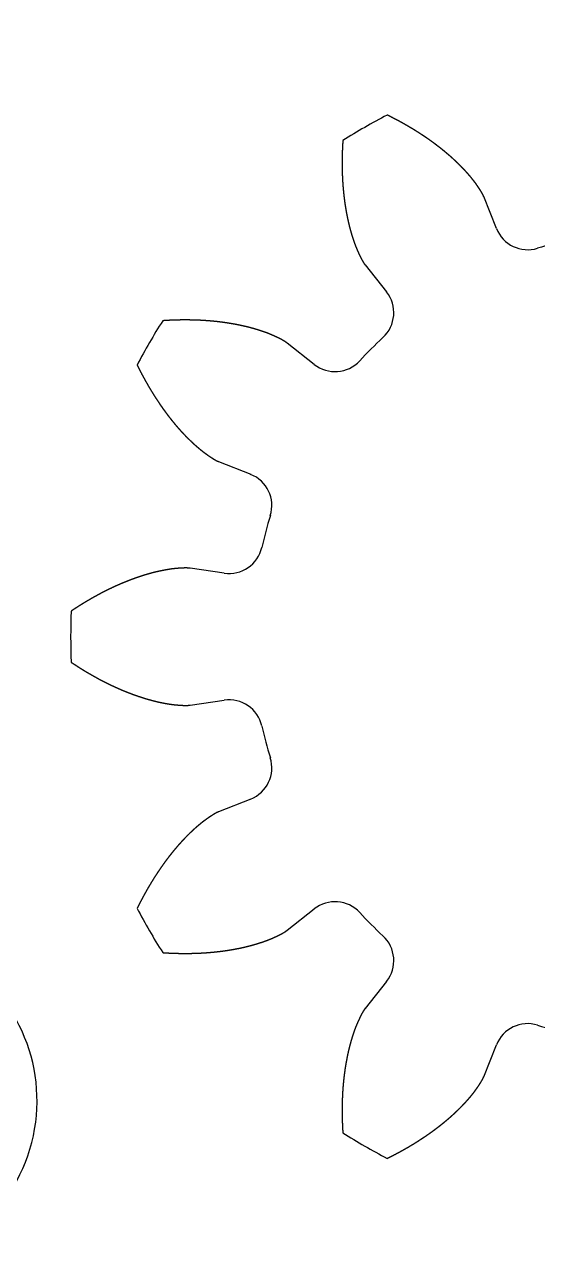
# Model space of a CAD drawing. Header units: millimetres. Extents: x 18 to 1161, y 18 to 1161.
# Drawn here: x 930.2 to 1021.9, y 935.5 to 1152.8 of the extents above; entities that cross this region are included whole.
import ezdxf

# ---------------------------------------------------------------- set-up
doc = ezdxf.new("R2010")
doc.units = ezdxf.units.MM
doc.layers.add('cut', color=5, linetype='Continuous', true_color=0x0000ff)

msp = doc.modelspace()

# ---------------------------------------------------------------- linework, layer by layer
at = {"layer": 'cut', "color": 5, "true_color": 0x0000ff}
for p, q in [((1014.52, 1116.36), (1012.24, 1122.08)), ((991.08, 1109.87), (994.89, 1105.04)), ((981.97, 1092.11), (977.14, 1095.92)), ((964.92, 1074.76), (970.64, 1072.49)), ((965.91, 1054.83), (959.82, 1055.72)), ((959.82, 1031.28), (965.91, 1032.17)), ((970.64, 1014.52), (964.92, 1012.24)), ((977.14, 991.08), (981.97, 994.89)), ((994.89, 981.97), (991.08, 977.14)), ((1012.24, 964.92), (1014.52, 970.64))]:
    msp.add_line(p, q, dxfattribs=at)
msp.add_lwpolyline([(635.18, 1143.12), (486.16, 981, 0.414578), (487.98, 938.59, 0.188241), (508.3, 930.66), (902.5, 930.66, 0.743511), (919.05, 985.68), (673.81, 1147.84, 0.368358)], format="xyb", close=True, dxfattribs=at)
for centre, radius, start, end in [((1043.5, 1043.5), 105, 117.5067, 122.4933), ((1020.09, 1118.58), 6, -158.3062, -72.6817), ((1043.5, 1043.5), 72.64, 102.6817, 107.3183), ((990.19, 1101.32), 6, -47.3183, 38.3062), ((1043.5, 1043.5), 105, 147.5067, 152.4933), ((1043.5, 1043.5), 72.64, 132.6817, 137.3183), ((985.69, 1096.82), 6, -128.3062, -42.6817), ((968.42, 1066.91), 6, -17.3183, 68.3062), ((1043.5, 1043.5), 72.64, 162.6817, 167.3183), ((966.78, 1060.77), 6, -98.3062, -12.6817), ((1043.5, 1043.5), 105, 177.5067, -177.5067), ((966.78, 1026.24), 6, 12.6817, 98.3062), ((1043.5, 1043.5), 72.64, -167.3183, -162.6817), ((968.42, 1020.09), 6, -68.3062, 17.3183), ((985.69, 990.19), 6, 42.6817, 128.3062), ((1043.5, 1043.5), 105, -152.4933, -147.5067), ((1043.5, 1043.5), 72.64, -137.3183, -132.6817), ((990.19, 985.69), 6, -38.3062, 47.3183), ((1020.09, 968.42), 6, 72.6817, 158.3062), ((1043.5, 1043.5), 72.64, -107.3183, -102.6817), ((1043.5, 1043.5), 105, -122.4933, -117.5067)]:
    msp.add_arc(centre, radius, start, end, dxfattribs=at)
for points in [[(1012.24, 1122.08), (1012.22, 1122.14), (1012.17, 1122.25), (1012.1, 1122.42), (1011.98, 1122.63), (1011.83, 1122.9), (1011.67, 1123.16), (1011.5, 1123.41), (1011.33, 1123.67), (1011.16, 1123.92), (1010.99, 1124.18), (1010.81, 1124.43), (1010.62, 1124.68), (1010.44, 1124.92), (1010.24, 1125.17), (1010.05, 1125.41), (1009.85, 1125.65), (1009.64, 1125.89), (1009.44, 1126.12), (1009.23, 1126.36), (1009.02, 1126.59), (1008.8, 1126.82), (1008.59, 1127.05), (1008.37, 1127.28), (1008.14, 1127.51), (1007.92, 1127.74), (1007.69, 1127.96), (1007.46, 1128.18), (1007.23, 1128.4), (1006.99, 1128.62), (1006.75, 1128.84), (1006.52, 1129.06), (1006.27, 1129.27), (1006.03, 1129.48), (1005.78, 1129.69), (1005.53, 1129.9), (1005.28, 1130.11), (1005.03, 1130.32), (1004.77, 1130.53), (1004.52, 1130.73), (1004.26, 1130.93), (1003.99, 1131.13), (1003.73, 1131.33), (1003.47, 1131.53), (1003.2, 1131.73), (1002.93, 1131.92), (1002.66, 1132.12), (1002.39, 1132.31), (1002.11, 1132.5), (1001.83, 1132.69), (1001.56, 1132.88), (1001.27, 1133.06), (1000.99, 1133.25), (1000.71, 1133.43), (1000.42, 1133.61), (1000.14, 1133.79), (999.85, 1133.97), (999.56, 1134.15), (999.26, 1134.32), (998.97, 1134.5), (998.68, 1134.67), (998.38, 1134.84), (998.08, 1135.01), (997.78, 1135.18), (997.48, 1135.35), (997.17, 1135.51), (996.87, 1135.68), (996.56, 1135.84), (996.25, 1136), (995.94, 1136.16), (995.63, 1136.32), (995.38, 1136.45), (995.2, 1136.54), (995.07, 1136.6), (995.01, 1136.63)], [(987.1, 1132.06), (987.09, 1131.99), (987.08, 1131.85), (987.07, 1131.64), (987.05, 1131.37), (987.03, 1131.02), (987.02, 1130.67), (987, 1130.32), (986.99, 1129.98), (986.98, 1129.63), (986.97, 1129.28), (986.97, 1128.94), (986.96, 1128.59), (986.96, 1128.25), (986.96, 1127.91), (986.96, 1127.57), (986.97, 1127.22), (986.97, 1126.88), (986.98, 1126.54), (986.99, 1126.2), (987, 1125.86), (987.02, 1125.53), (987.03, 1125.19), (987.05, 1124.85), (987.07, 1124.52), (987.1, 1124.18), (987.12, 1123.85), (987.15, 1123.51), (987.18, 1123.18), (987.21, 1122.85), (987.25, 1122.52), (987.28, 1122.19), (987.32, 1121.86), (987.36, 1121.53), (987.41, 1121.2), (987.45, 1120.88), (987.5, 1120.55), (987.55, 1120.23), (987.6, 1119.91), (987.66, 1119.59), (987.72, 1119.26), (987.78, 1118.94), (987.84, 1118.63), (987.9, 1118.31), (987.97, 1117.99), (988.04, 1117.68), (988.11, 1117.37), (988.19, 1117.05), (988.26, 1116.74), (988.34, 1116.43), (988.43, 1116.13), (988.51, 1115.82), (988.6, 1115.51), (988.69, 1115.21), (988.78, 1114.91), (988.88, 1114.61), (988.98, 1114.31), (989.08, 1114.02), (989.19, 1113.72), (989.29, 1113.43), (989.41, 1113.14), (989.52, 1112.85), (989.64, 1112.56), (989.77, 1112.28), (989.89, 1112), (990.03, 1111.72), (990.16, 1111.44), (990.29, 1111.17), (990.43, 1110.89), (990.58, 1110.63), (990.73, 1110.36), (990.86, 1110.16), (990.97, 1110.01), (991.04, 1109.91), (991.08, 1109.87)], [(977.14, 1095.92), (977.09, 1095.96), (976.99, 1096.04), (976.84, 1096.14), (976.64, 1096.27), (976.38, 1096.43), (976.11, 1096.57), (975.84, 1096.71), (975.56, 1096.84), (975.28, 1096.98), (975, 1097.11), (974.72, 1097.24), (974.44, 1097.36), (974.16, 1097.48), (973.87, 1097.6), (973.58, 1097.71), (973.28, 1097.82), (972.99, 1097.92), (972.69, 1098.02), (972.39, 1098.12), (972.09, 1098.22), (971.79, 1098.31), (971.49, 1098.4), (971.18, 1098.49), (970.88, 1098.58), (970.57, 1098.66), (970.26, 1098.74), (969.95, 1098.82), (969.64, 1098.89), (969.32, 1098.96), (969.01, 1099.03), (968.69, 1099.1), (968.38, 1099.16), (968.06, 1099.23), (967.74, 1099.29), (967.42, 1099.34), (967.1, 1099.4), (966.77, 1099.45), (966.45, 1099.5), (966.12, 1099.55), (965.8, 1099.6), (965.47, 1099.64), (965.14, 1099.68), (964.82, 1099.72), (964.49, 1099.76), (964.15, 1099.79), (963.82, 1099.82), (963.49, 1099.85), (963.16, 1099.88), (962.82, 1099.91), (962.49, 1099.93), (962.15, 1099.95), (961.82, 1099.97), (961.48, 1099.99), (961.14, 1100), (960.8, 1100.01), (960.46, 1100.02), (960.12, 1100.03), (959.78, 1100.04), (959.44, 1100.04), (959.1, 1100.04), (958.75, 1100.04), (958.41, 1100.04), (958.06, 1100.04), (957.72, 1100.03), (957.37, 1100.02), (957.03, 1100.01), (956.68, 1100), (956.33, 1099.99), (955.99, 1099.97), (955.64, 1099.95), (955.36, 1099.93), (955.15, 1099.92), (955.01, 1099.91), (954.94, 1099.91)], [(950.37, 1092), (950.4, 1091.93), (950.46, 1091.81), (950.56, 1091.62), (950.68, 1091.37), (950.84, 1091.06), (951, 1090.75), (951.16, 1090.44), (951.32, 1090.13), (951.49, 1089.83), (951.65, 1089.53), (951.82, 1089.22), (951.99, 1088.92), (952.16, 1088.63), (952.33, 1088.33), (952.5, 1088.03), (952.68, 1087.74), (952.85, 1087.45), (953.03, 1087.16), (953.21, 1086.87), (953.39, 1086.58), (953.57, 1086.29), (953.76, 1086.01), (953.94, 1085.73), (954.13, 1085.45), (954.32, 1085.17), (954.5, 1084.89), (954.7, 1084.62), (954.89, 1084.34), (955.08, 1084.07), (955.28, 1083.8), (955.47, 1083.54), (955.67, 1083.27), (955.87, 1083.01), (956.07, 1082.75), (956.27, 1082.49), (956.48, 1082.23), (956.68, 1081.97), (956.89, 1081.72), (957.1, 1081.47), (957.31, 1081.22), (957.52, 1080.97), (957.73, 1080.73), (957.95, 1080.49), (958.16, 1080.25), (958.38, 1080.01), (958.6, 1079.78), (958.82, 1079.54), (959.04, 1079.31), (959.27, 1079.08), (959.49, 1078.86), (959.72, 1078.64), (959.95, 1078.42), (960.18, 1078.2), (960.41, 1077.98), (960.64, 1077.77), (960.88, 1077.57), (961.12, 1077.36), (961.35, 1077.16), (961.59, 1076.96), (961.84, 1076.76), (962.08, 1076.57), (962.33, 1076.38), (962.58, 1076.2), (962.83, 1076.02), (963.08, 1075.84), (963.33, 1075.67), (963.59, 1075.5), (963.85, 1075.33), (964.1, 1075.17), (964.37, 1075.02), (964.58, 1074.91), (964.75, 1074.83), (964.86, 1074.79), (964.92, 1074.76)], [(959.82, 1055.72), (959.76, 1055.73), (959.64, 1055.74), (959.45, 1055.76), (959.21, 1055.77), (958.91, 1055.77), (958.6, 1055.76), (958.3, 1055.75), (957.99, 1055.73), (957.68, 1055.7), (957.38, 1055.68), (957.07, 1055.65), (956.76, 1055.62), (956.46, 1055.58), (956.15, 1055.53), (955.84, 1055.48), (955.53, 1055.43), (955.23, 1055.37), (954.92, 1055.31), (954.61, 1055.25), (954.3, 1055.18), (953.99, 1055.11), (953.69, 1055.04), (953.38, 1054.97), (953.07, 1054.89), (952.76, 1054.8), (952.45, 1054.72), (952.15, 1054.63), (951.84, 1054.54), (951.53, 1054.44), (951.22, 1054.35), (950.92, 1054.25), (950.61, 1054.14), (950.3, 1054.04), (950, 1053.93), (949.69, 1053.82), (949.38, 1053.71), (949.08, 1053.59), (948.77, 1053.47), (948.47, 1053.35), (948.16, 1053.23), (947.86, 1053.1), (947.55, 1052.98), (947.25, 1052.84), (946.94, 1052.71), (946.64, 1052.58), (946.34, 1052.44), (946.03, 1052.3), (945.73, 1052.15), (945.43, 1052.01), (945.13, 1051.86), (944.83, 1051.71), (944.53, 1051.56), (944.22, 1051.41), (943.92, 1051.25), (943.62, 1051.09), (943.33, 1050.93), (943.03, 1050.77), (942.73, 1050.6), (942.43, 1050.44), (942.13, 1050.27), (941.84, 1050.09), (941.54, 1049.92), (941.24, 1049.74), (940.95, 1049.57), (940.65, 1049.39), (940.36, 1049.2), (940.06, 1049.02), (939.77, 1048.83), (939.48, 1048.65), (939.18, 1048.46), (938.95, 1048.3), (938.78, 1048.19), (938.66, 1048.11), (938.6, 1048.07)], [(938.6, 1038.93), (938.66, 1038.89), (938.78, 1038.82), (938.95, 1038.7), (939.18, 1038.55), (939.48, 1038.36), (939.77, 1038.17), (940.06, 1037.98), (940.36, 1037.8), (940.65, 1037.62), (940.95, 1037.44), (941.24, 1037.26), (941.54, 1037.08), (941.84, 1036.91), (942.13, 1036.74), (942.43, 1036.57), (942.73, 1036.4), (943.03, 1036.24), (943.33, 1036.07), (943.62, 1035.91), (943.92, 1035.75), (944.22, 1035.6), (944.53, 1035.44), (944.83, 1035.29), (945.13, 1035.14), (945.43, 1034.99), (945.73, 1034.85), (946.03, 1034.71), (946.34, 1034.57), (946.64, 1034.43), (946.94, 1034.29), (947.25, 1034.16), (947.55, 1034.03), (947.86, 1033.9), (948.16, 1033.77), (948.47, 1033.65), (948.77, 1033.53), (949.08, 1033.41), (949.38, 1033.3), (949.69, 1033.18), (950, 1033.07), (950.3, 1032.96), (950.61, 1032.86), (950.92, 1032.76), (951.22, 1032.66), (951.53, 1032.56), (951.84, 1032.47), (952.15, 1032.37), (952.45, 1032.29), (952.76, 1032.2), (953.07, 1032.12), (953.38, 1032.04), (953.69, 1031.96), (953.99, 1031.89), (954.3, 1031.82), (954.61, 1031.75), (954.92, 1031.69), (955.23, 1031.63), (955.53, 1031.57), (955.84, 1031.52), (956.15, 1031.47), (956.46, 1031.43), (956.76, 1031.39), (957.07, 1031.35), (957.38, 1031.32), (957.68, 1031.3), (957.99, 1031.28), (958.3, 1031.26), (958.6, 1031.24), (958.91, 1031.23), (959.21, 1031.23), (959.45, 1031.24), (959.64, 1031.26), (959.76, 1031.28), (959.82, 1031.28)], [(964.92, 1012.24), (964.86, 1012.22), (964.75, 1012.17), (964.58, 1012.1), (964.37, 1011.98), (964.1, 1011.83), (963.85, 1011.67), (963.59, 1011.5), (963.33, 1011.33), (963.08, 1011.16), (962.83, 1010.99), (962.58, 1010.81), (962.33, 1010.62), (962.08, 1010.44), (961.84, 1010.24), (961.59, 1010.05), (961.35, 1009.85), (961.12, 1009.64), (960.88, 1009.44), (960.64, 1009.23), (960.41, 1009.02), (960.18, 1008.8), (959.95, 1008.59), (959.72, 1008.37), (959.49, 1008.14), (959.27, 1007.92), (959.04, 1007.69), (958.82, 1007.46), (958.6, 1007.23), (958.38, 1006.99), (958.16, 1006.75), (957.95, 1006.52), (957.73, 1006.27), (957.52, 1006.03), (957.31, 1005.78), (957.1, 1005.53), (956.89, 1005.28), (956.68, 1005.03), (956.48, 1004.77), (956.27, 1004.52), (956.07, 1004.26), (955.87, 1003.99), (955.67, 1003.73), (955.47, 1003.47), (955.28, 1003.2), (955.08, 1002.93), (954.89, 1002.66), (954.7, 1002.39), (954.5, 1002.11), (954.32, 1001.83), (954.13, 1001.56), (953.94, 1001.27), (953.76, 1000.99), (953.57, 1000.71), (953.39, 1000.42), (953.21, 1000.14), (953.03, 999.85), (952.85, 999.56), (952.68, 999.26), (952.5, 998.97), (952.33, 998.68), (952.16, 998.38), (951.99, 998.08), (951.82, 997.78), (951.65, 997.48), (951.49, 997.17), (951.32, 996.87), (951.16, 996.56), (951, 996.25), (950.84, 995.94), (950.68, 995.63), (950.56, 995.38), (950.46, 995.2), (950.4, 995.07), (950.37, 995.01)], [(954.94, 987.1), (955.01, 987.09), (955.15, 987.08), (955.36, 987.07), (955.64, 987.05), (955.99, 987.03), (956.33, 987.02), (956.68, 987), (957.03, 986.99), (957.37, 986.98), (957.72, 986.97), (958.06, 986.97), (958.41, 986.96), (958.75, 986.96), (959.1, 986.96), (959.44, 986.96), (959.78, 986.97), (960.12, 986.97), (960.46, 986.98), (960.8, 986.99), (961.14, 987), (961.48, 987.02), (961.82, 987.03), (962.15, 987.05), (962.49, 987.07), (962.82, 987.1), (963.16, 987.12), (963.49, 987.15), (963.82, 987.18), (964.15, 987.21), (964.49, 987.25), (964.82, 987.28), (965.14, 987.32), (965.47, 987.36), (965.8, 987.41), (966.12, 987.45), (966.45, 987.5), (966.77, 987.55), (967.1, 987.6), (967.42, 987.66), (967.74, 987.72), (968.06, 987.78), (968.38, 987.84), (968.69, 987.9), (969.01, 987.97), (969.32, 988.04), (969.64, 988.11), (969.95, 988.19), (970.26, 988.26), (970.57, 988.34), (970.88, 988.43), (971.18, 988.51), (971.49, 988.6), (971.79, 988.69), (972.09, 988.78), (972.39, 988.88), (972.69, 988.98), (972.99, 989.08), (973.28, 989.19), (973.58, 989.29), (973.87, 989.41), (974.16, 989.52), (974.44, 989.64), (974.72, 989.77), (975, 989.89), (975.28, 990.03), (975.56, 990.16), (975.84, 990.29), (976.11, 990.43), (976.38, 990.58), (976.64, 990.73), (976.84, 990.86), (976.99, 990.97), (977.09, 991.04), (977.14, 991.08)], [(991.08, 977.14), (991.04, 977.09), (990.97, 976.99), (990.86, 976.84), (990.73, 976.64), (990.58, 976.38), (990.43, 976.11), (990.29, 975.84), (990.16, 975.56), (990.03, 975.28), (989.89, 975), (989.77, 974.72), (989.64, 974.44), (989.52, 974.16), (989.41, 973.87), (989.29, 973.58), (989.19, 973.28), (989.08, 972.99), (988.98, 972.69), (988.88, 972.39), (988.78, 972.09), (988.69, 971.79), (988.6, 971.49), (988.51, 971.18), (988.43, 970.88), (988.34, 970.57), (988.26, 970.26), (988.19, 969.95), (988.11, 969.64), (988.04, 969.32), (987.97, 969.01), (987.9, 968.69), (987.84, 968.38), (987.78, 968.06), (987.72, 967.74), (987.66, 967.42), (987.6, 967.1), (987.55, 966.77), (987.5, 966.45), (987.45, 966.12), (987.41, 965.8), (987.36, 965.47), (987.32, 965.14), (987.28, 964.82), (987.25, 964.49), (987.21, 964.15), (987.18, 963.82), (987.15, 963.49), (987.12, 963.16), (987.1, 962.82), (987.07, 962.49), (987.05, 962.15), (987.03, 961.82), (987.02, 961.48), (987, 961.14), (986.99, 960.8), (986.98, 960.46), (986.97, 960.12), (986.97, 959.78), (986.96, 959.44), (986.96, 959.1), (986.96, 958.75), (986.96, 958.41), (986.97, 958.06), (986.97, 957.72), (986.98, 957.37), (986.99, 957.03), (987, 956.68), (987.02, 956.33), (987.03, 955.99), (987.05, 955.64), (987.07, 955.36), (987.08, 955.15), (987.09, 955.01), (987.1, 954.94)], [(995.01, 950.37), (995.07, 950.4), (995.2, 950.46), (995.38, 950.56), (995.63, 950.68), (995.94, 950.84), (996.25, 951), (996.56, 951.16), (996.87, 951.32), (997.17, 951.49), (997.48, 951.65), (997.78, 951.82), (998.08, 951.99), (998.38, 952.16), (998.68, 952.33), (998.97, 952.5), (999.26, 952.68), (999.56, 952.85), (999.85, 953.03), (1000.14, 953.21), (1000.42, 953.39), (1000.71, 953.57), (1000.99, 953.76), (1001.27, 953.94), (1001.56, 954.13), (1001.83, 954.32), (1002.11, 954.5), (1002.39, 954.7), (1002.66, 954.89), (1002.93, 955.08), (1003.2, 955.28), (1003.47, 955.47), (1003.73, 955.67), (1003.99, 955.87), (1004.26, 956.07), (1004.52, 956.27), (1004.77, 956.48), (1005.03, 956.68), (1005.28, 956.89), (1005.53, 957.1), (1005.78, 957.31), (1006.03, 957.52), (1006.27, 957.73), (1006.52, 957.95), (1006.75, 958.16), (1006.99, 958.38), (1007.23, 958.6), (1007.46, 958.82), (1007.69, 959.04), (1007.92, 959.27), (1008.14, 959.49), (1008.37, 959.72), (1008.59, 959.95), (1008.8, 960.18), (1009.02, 960.41), (1009.23, 960.64), (1009.44, 960.88), (1009.64, 961.12), (1009.85, 961.35), (1010.05, 961.59), (1010.24, 961.84), (1010.44, 962.08), (1010.62, 962.33), (1010.81, 962.58), (1010.99, 962.83), (1011.16, 963.08), (1011.33, 963.33), (1011.5, 963.59), (1011.67, 963.85), (1011.83, 964.1), (1011.98, 964.37), (1012.1, 964.58), (1012.17, 964.75), (1012.22, 964.86), (1012.24, 964.92)]]:
    msp.add_open_spline(points, degree=5, dxfattribs=at)

doc.saveas('drawing.dxf')
